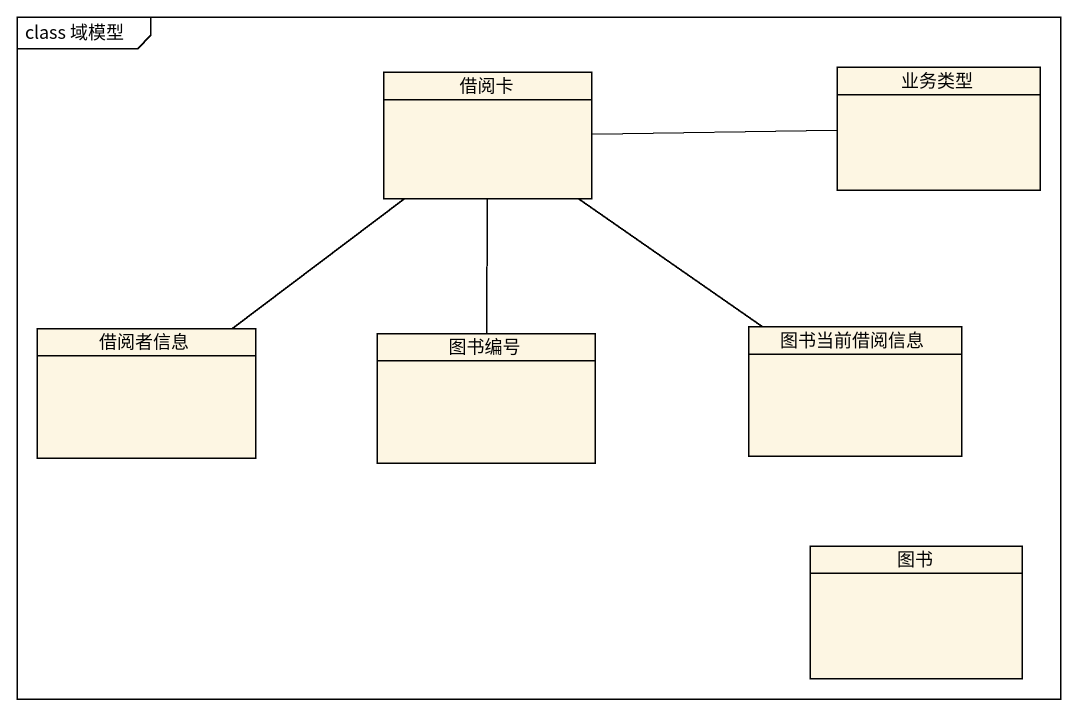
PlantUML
@startuml
mainframe class 域模型
hide circle
hide empty members
class 借阅卡
class 业务类型
class 借阅者信息
class 图书编号
class 图书当前借阅信息
class 图书
借阅卡 -right- 业务类型
借阅卡 -- 借阅者信息
借阅卡 -- 图书编号
借阅卡 -- 图书当前借阅信息
@enduml
